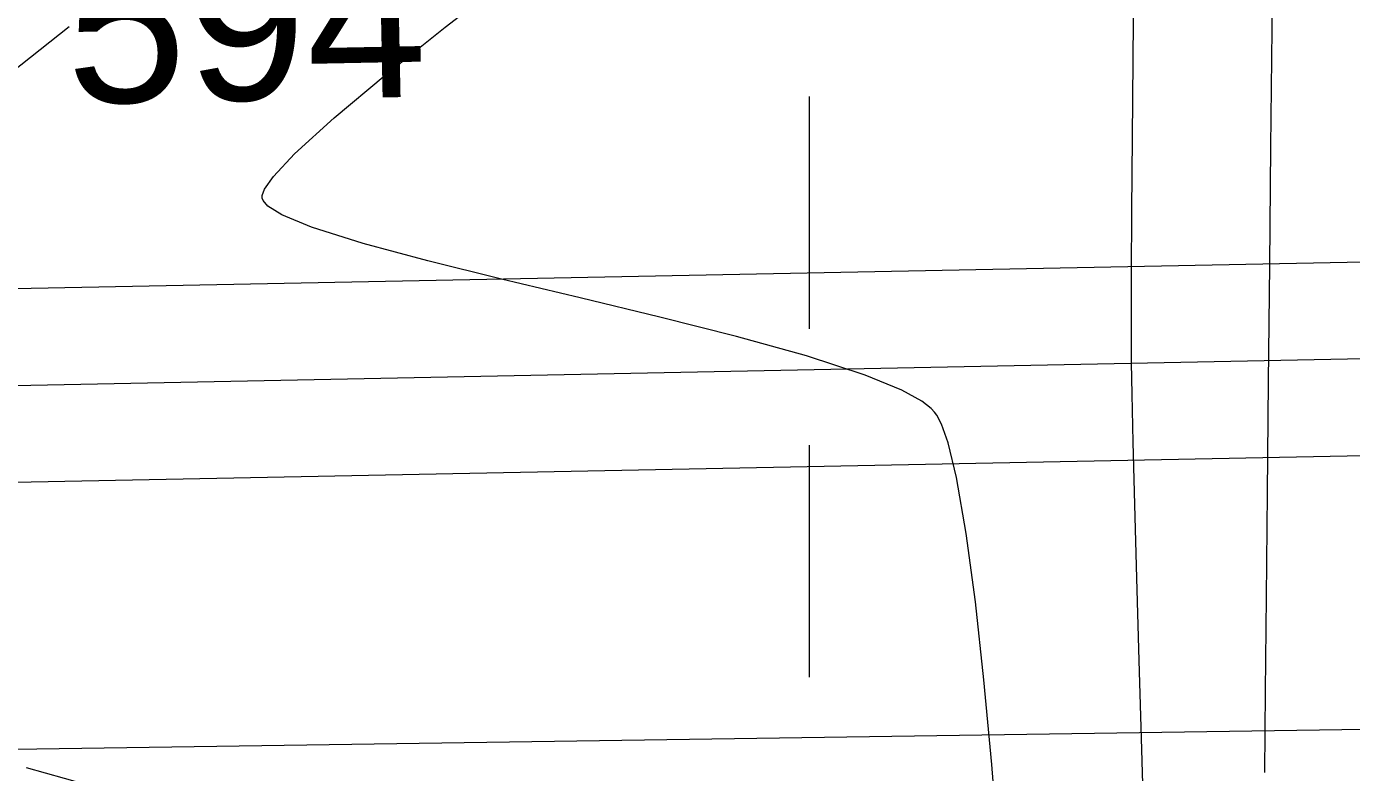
# Model space of a CAD drawing. Extents: x 2140663 to 2528301, y 336313 to 7007653.
# Drawn here: x 2527812.78 to 2527847.02, y 7007406.48 to 7007425.75 of the extents above; entities that cross this region are included whole.
import ezdxf

# ---------------------------------------------------------------- set-up
doc = ezdxf.new("R2010")
doc.units = 0
doc.header["$MEASUREMENT"] = 0
doc.linetypes.add('HIDDEN', pattern=[0.375, 0.25, -0.125])
for name, color, linetype in [('1 EXISTING CONTOURS', 43, 'Continuous'), ('GRID', 254, 'HIDDEN'), ('xdrc002GR$0$C-DETN-PONDSRF-FLT', 7, 'Continuous'), ('xdrc002GR$0$c-pond-cont-n', 5, 'Continuous')]:
    doc.layers.add(name, color=color, linetype=linetype)
doc.styles.get("Standard").update_dxf_attribs({"font": 'ARIAL.TTF'})

msp = doc.modelspace()

# ---------------------------------------------------------------- linework, layer by layer
at = {"layer": '1 EXISTING CONTOURS', "color": 43, "lineweight": 0}
for points, elevation in [([(2527844.989627774, 7007428.626136017), (2527844.958199921, 7007425.679985283)], 602), ([(2527823.596947215, 7007425.734465362), (2527825.303806031, 7007427.053107531)], 601), ([(2527841.384884107, 7007426.944826881), (2527841.36473186, 7007424.888913062)], 601), ([(2527844.958199921, 7007425.679985283), (2527844.926311357, 7007422.644200384)], 602), ([(2527841.36473186, 7007424.888913062), (2527841.347182482, 7007422.877755906)], 601), ([(2527841.347182482, 7007422.877755906), (2527841.333233025, 7007421.000510377)], 601), ([(2527819.154419074, 7007421.883482661), (2527819.703048988, 7007422.468285413)], 601), ([(2527844.926311357, 7007422.644200384), (2527844.894759828, 7007419.589091198)], 602), ([(2527818.865304541, 7007421.323855993), (2527818.8645887, 7007421.387912905)], 601), ([(2527818.890896809, 7007421.255555362), (2527818.865304541, 7007421.323855993)], 601), ([(2527819.374100303, 7007420.890918056), (2527819.01558513, 7007421.114204989)], 601), ([(2527841.333233025, 7007421.000510377), (2527841.323880538, 7007419.346331441)], 601), ([(2527821.478071592, 7007420.150247064), (2527820.137846625, 7007420.573892866)], 601), ([(2527825.054897565, 7007419.23110239), (2527823.151190693, 7007419.700951879)], 601), ([(2527841.323880538, 7007419.346331441), (2527841.32012207, 7007418.004374065)], 601), ([(2527844.894759828, 7007419.589091198), (2527844.864343079, 7007416.584967603)], 602), ([(2527841.32012207, 7007418.004374065), (2527841.322954671, 7007417.06379321)], 601), ([(2527832.929475526, 7007417.248063021), (2527831.126481189, 7007417.749178913)], 601), ([(2527841.322954671, 7007417.06379321), (2527841.336627574, 7007416.256673627)], 601), ([(2527844.864343079, 7007416.584967603), (2527844.835858857, 7007413.702139474)], 602), ([(2527835.915618941, 7007416.075164008), (2527835.398136478, 7007416.361879486)], 601), ([(2527841.336627574, 7007416.256673627), (2527841.365741747, 7007415.016636346)], 601), ([(2527836.243568853, 7007415.794622277), (2527836.156675472, 7007415.887382281)], 601), ([(2527836.590805988, 7007414.996972672), (2527836.420679433, 7007415.481914699)], 601), ([(2527837.060825535, 7007412.656338145), (2527836.807044224, 7007414.107973854)], 601), ([(2527844.835858857, 7007413.702139474), (2527844.810104908, 7007411.010916692)], 602), ([(2527841.460887367, 7007411.508064547), (2527841.522215544, 7007409.374657949)], 601), ([(2527837.516049583, 7007408.878106385), (2527837.296922376, 7007410.890271478)], 601), ([(2527837.71892199, 7007406.688175398), (2527837.516049583, 7007408.878106385)], 601)]:
    msp.add_lwpolyline(points, dxfattribs=dict(at, elevation=elevation))
at = {"layer": '1 EXISTING CONTOURS', "color": 43, "lineweight": 0, "extrusion": (-0.6208537840996023, 0.7839263860651742, 0), "elevation": 3923903.136726549}
msp.add_lwpolyline([(-6332203.279812098, 602.0000000000007), (-6332206.792328205, 602.0000000000007)], dxfattribs=at)
at = {"layer": '1 EXISTING CONTOURS', "color": 43, "lineweight": 0, "extrusion": (0.6225558929913901, -0.7825753382912682, 0), "elevation": -3910127.087977988}
msp.add_lwpolyline([(6340724.609686274, 601.0000000000007), (6340726.592212549, 601.0000000000007)], dxfattribs=at)
at = {"layer": '1 EXISTING CONTOURS', "color": 43, "lineweight": 0, "extrusion": (-0.6408417483263015, 0.7676730121621376, 0), "elevation": 3759476.774514389}
msp.add_lwpolyline([(-6431189.209113808, 601.0000000000007), (-6431190.931849814, 601.0000000000007)], dxfattribs=at)
at = {"layer": '1 EXISTING CONTOURS', "color": 43, "lineweight": 0, "extrusion": (0.6729672200949874, -0.7396723062800343, 0), "elevation": -3482056.53973299}
msp.add_lwpolyline([(6585523.848127545, 601.0000000000007), (6585525.227013997, 601.0000000000007)], dxfattribs=at)
at = {"layer": '1 EXISTING CONTOURS', "color": 43, "lineweight": 0, "extrusion": (0.8205045798137526, -0.5716399518094037, 0), "elevation": -1931635.114640412}
msp.add_lwpolyline([(7194623.763924776, 601), (7194624.167699644, 601)], dxfattribs=at)
at = {"layer": '1 EXISTING CONTOURS', "color": 43, "lineweight": 0, "extrusion": (0.9411079501577798, -0.3381062350058367, 0), "elevation": 9697.56745663099}
msp.add_lwpolyline([(7449411.297353314, 601.0000000000007), (7449411.471903563, 601.0000000000007)], dxfattribs=at)
at = {"layer": '1 EXISTING CONTOURS', "color": 43, "lineweight": 0, "extrusion": (0.749923648109576, 0.6615243926009267, 0), "elevation": 6531251.254201723}
msp.add_lwpolyline([(3582816.866914649, 601.0000000000007), (3582817.055401003, 601.0000000000007)], dxfattribs=at)
at = {"layer": '1 EXISTING CONTOURS', "color": 43, "lineweight": 0, "extrusion": (-0.3833760366249496, -0.9235923421844431, 0), "elevation": -7441105.646261541}
msp.add_lwpolyline([(-351801.8048484107, 601.0000000000007), (-351802.6317785261, 601.0000000000007)], dxfattribs=at)
at = {"layer": '1 EXISTING CONTOURS', "color": 43, "lineweight": 0, "extrusion": (-0.2593491044009497, -0.9657836414261868, 0), "elevation": -7423239.986132199}
msp.add_lwpolyline([(623962.2242349251, 601), (623960.4918395628, 601)], dxfattribs=at)
at = {"layer": '1 EXISTING CONTOURS', "color": 43, "lineweight": 0, "extrusion": (-0.2323008464487473, -0.9726439825235108, 0), "elevation": -7402940.048078321}
msp.add_lwpolyline([(830846.4988507647, 601), (830844.4097119654, 601)], dxfattribs=at)
at = {"layer": '1 EXISTING CONTOURS', "color": 43, "lineweight": 0, "extrusion": (0.2341597701282954, 0.9721981290115014, 0), "elevation": 7404514.803450004}
msp.add_lwpolyline([(-816695.318441997, 601), (-816693.2016272577, 601)], dxfattribs=at)
at = {"layer": '1 EXISTING CONTOURS', "color": 43, "lineweight": 0, "extrusion": (-0.2450829609908403, -0.9695021104835009, 0), "elevation": -7413234.634231324}
msp.add_lwpolyline([(733338.9212008605, 601.0000000000007), (733336.8772321141, 601.0000000000007)], dxfattribs=at)
at = {"layer": '1 EXISTING CONTOURS', "color": 43, "lineweight": 0, "extrusion": (-0.3099494810474016, -0.9507530274463746, 0), "elevation": -7445823.667841337}
msp.add_lwpolyline([(231401.0719469958, 601.0000000000007), (231399.4710577498, 601.0000000000007)], dxfattribs=at)
at = {"layer": '1 EXISTING CONTOURS', "color": 43, "lineweight": 0, "extrusion": (-0.3809234161150971, -0.9246065925869253, 0), "elevation": -7442015.060430072}
msp.add_lwpolyline([(-332035.7046163762, 601), (-332036.7284146734, 601)], dxfattribs=at)
at = {"layer": '1 EXISTING CONTOURS', "color": 43, "lineweight": 0, "extrusion": (-0.6145385319454244, -0.7888868060465727, 0), "elevation": -7081510.658758929}
msp.add_lwpolyline([(-2312150.480314194, 601.0000000000007), (-2312150.785879617, 601.0000000000007)], dxfattribs=at)
at = {"layer": '1 EXISTING CONTOURS', "color": 43, "lineweight": 0, "extrusion": (0.8151580456640476, 0.579238604194481, 0), "elevation": 6119551.795953705}
msp.add_lwpolyline([(4247930.923664996, 601.0000000000007), (4247931.026942633, 601.0000000000007)], dxfattribs=at)
at = {"layer": '1 EXISTING CONTOURS', "color": 43, "lineweight": 0, "extrusion": (0.8896617805922921, 0.4566201004701309, 0), "elevation": 5448646.212455552}
msp.add_lwpolyline([(5079968.814607527, 601), (5079969.071469162, 601)], dxfattribs=at)
at = {"layer": '1 EXISTING CONTOURS', "color": 43, "lineweight": 0, "extrusion": (0.9716687877034578, 0.2363467093125965, 0), "elevation": 4112399.391023127}
msp.add_lwpolyline([(6211439.660206901, 601.0000000000007), (6211440.575126499, 601.0000000000007)], dxfattribs=at)
at = {"layer": '1 EXISTING CONTOURS', "color": 43, "lineweight": 0, "extrusion": (0.9996546283904101, 0.0262797248393391, 0), "elevation": 2711121.25957273}
msp.add_lwpolyline([(6938563.878903796, 601.0000000000007), (6938562.272958136, 601.0000000000007)], dxfattribs=at)
at = {"layer": '1 EXISTING CONTOURS', "color": 43, "lineweight": 0, "extrusion": (0.999613316603858, 0.02780678457203186, 0), "elevation": 2721717.56877869}
msp.add_lwpolyline([(6934412.619366298, 601.0000000000007), (6934410.715449298, 601.0000000000007)], dxfattribs=at)
at = {"layer": '1 EXISTING CONTOURS', "color": 43, "lineweight": 0, "extrusion": (0.991182161746318, 0.132506310173878, 0), "elevation": 3434073.397448614}
msp.add_lwpolyline([(6610666.281528883, 601), (6610668.063306981, 601)], dxfattribs=at)
at = {"layer": '1 EXISTING CONTOURS', "color": 43, "lineweight": 0, "extrusion": (0.9999581497941274, -0.009148697191693355, 0), "elevation": 2463630.337842576}
msp.add_lwpolyline([(7030244.236038493, 602), (7030241.806629261, 602)], dxfattribs=at)
at = {"layer": '1 EXISTING CONTOURS', "color": 43, "lineweight": 0, "extrusion": (0.9995699076189343, 0.0293257528918767, 0), "elevation": 2732251.872569737}
msp.add_lwpolyline([(6930264.685444584, 601.0000000000007), (6930262.388388185, 601.0000000000007)], dxfattribs=at)
at = {"layer": '1 EXISTING CONTOURS', "color": 43, "lineweight": 0, "extrusion": (0.9999635725027224, -0.008535435993136808, 0), "elevation": 2467941.417393769}
msp.add_lwpolyline([(7028729.576639628, 602.0000000000007), (7028727.479480774, 602.0000000000007)], dxfattribs=at)
at = {"layer": '1 EXISTING CONTOURS', "color": 43, "lineweight": 0, "extrusion": (0.9995588946640773, 0.02969875583131394, 0), "elevation": 2734837.817002572}
msp.add_lwpolyline([(6929242.32378702, 601), (6929239.931565455, 601)], dxfattribs=at)
at = {"layer": '1 EXISTING CONTOURS', "color": 43, "lineweight": 0, "extrusion": (0.9966976359134031, 0.08120235565938756, 0), "elevation": 3088507.808565469}
msp.add_lwpolyline([(6778996.99550422, 601.0000000000007), (6778999.302487072, 601.0000000000007)], dxfattribs=at)
at = {"layer": '1 EXISTING CONTOURS', "color": 43, "lineweight": 0, "extrusion": (-0.2699366229229441, -0.9628780917670505, 0), "elevation": -7429627.542346777}
msp.add_lwpolyline([(542422.9315026083, 602.0000000000007), (542419.8677953093, 602.0000000000007)], dxfattribs=at)
at = {"layer": 'GRID', "color": 253, "linetype": 'HIDDEN', "lineweight": 0, "ltscale": 24}
msp.add_line((2527833.011762789, 7006031.94285864), (2527833.011762789, 7007624.562990395), dxfattribs=at)
at = {"layer": 'xdrc002GR$0$C-DETN-PONDSRF-FLT', "lineweight": 0}
for points in [[(2527878.404955037, 7007439.311185082, 593.5), (2527878.591249084, 7007429.890609457, 593.5476332221929), (2527878.484244171, 7007428.209369188, 593.5576332221929), (2527878.123678047, 7007426.671007462, 593.5676332221929), (2527877.512899943, 7007425.213778982, 593.5776332221928), (2527876.668836682, 7007423.878068708, 593.5876332221928), (2527875.614880238, 7007422.700893888, 593.5976332221928), (2527874.380239477, 7007421.714878209, 593.6076332221928), (2527872.999130661, 7007420.947347648, 593.6176332221928), (2527871.509829195, 7007420.41957319, 593.6276332221928), (2527869.894289348, 7007420.135760265, 593.6376332221929), (2527869.238751064, 7007420.099556943, 593.6418810018062), (2527472.917048349, 7007412.262204312, 595.6235770678022), (2527470.618590069, 7007412.024376136, 595.6335770678022), (2527468.290628687, 7007411.380663644, 595.6435770678022), (2527466.101714739, 7007410.359671135, 595.6535770678022), (2527464.112510775, 7007408.989693924, 595.6635770678022), (2527462.37814467, 7007407.308698925, 595.6735770678023), (2527460.946681844, 7007405.363272456, 595.6835770678023), (2527459.857793196, 7007403.207329165, 595.6935770678023), (2527459.141655678, 7007400.900617861, 595.7035770678023), (2527458.826183722, 7007398.56675085, 595.7135770678022), (2527458.809899167, 7007397.52465827, 595.7178248474175), (2527458.990332815, 7007388.400433063, 595.7632336312455)], [(2527880.904466356, 7007439.360613493, 593), (2527881.092821113, 7007429.835831252, 593.0476332221929), (2527880.965932309, 7007427.84217919, 593.0576332221929), (2527880.510062607, 7007425.897203066, 593.0676332221929), (2527879.737845768, 7007424.054805046, 593.0776332221928), (2527878.670682653, 7007422.366044496, 593.0876332221928), (2527877.338148126, 7007420.877722943, 593.0976332221928), (2527875.777171432, 7007419.631087042, 593.1076332221928), (2527874.031012755, 7007418.660685483, 593.1176332221928), (2527872.148064329, 7007417.993411525, 593.1276332221928), (2527870.180509315, 7007417.64775769, 593.1376332221929), (2527869.33242315, 7007417.600920553, 593.1418810018062), (2527473.070683376, 7007409.764753703, 595.1235770678022), (2527471.083606528, 7007409.559145072, 595.1335770678022), (2527469.15817382, 7007409.026737147, 595.1435770678022), (2527467.347745804, 7007408.182284836, 595.1535770678022), (2527465.702495842, 7007407.049190897, 595.1635770678022), (2527464.26801963, 7007405.658857374, 595.1735770678023), (2527463.084071577, 7007404.049815324, 595.1835770678023), (2527462.183463072, 7007402.266656994, 595.1935770678023), (2527461.591153162, 7007400.358800007, 595.2035770678023), (2527461.323556848, 7007398.37911783, 595.2135770678022), (2527461.310285414, 7007397.529843004, 595.2178248474175), (2527461.489844134, 7007388.449861472, 595.2632336312455)], [(2527869.426095236, 7007415.102284163, 593.6418810018062), (2527473.224318404, 7007407.267303094, 595.6235770678022), (2527471.548622988, 7007407.093914007, 595.6335770678022), (2527470.025718953, 7007406.67281065, 595.6435770678022), (2527468.59377687, 7007406.004898537, 595.6535770678022), (2527467.292480909, 7007405.108687871, 595.6635770678022), (2527466.157894589, 7007404.009015822, 595.6735770678023), (2527465.221461311, 7007402.736358193, 595.6835770678023), (2527464.509132949, 7007401.325984823, 595.6935770678023), (2527464.040650645, 7007399.816982153, 595.7035770678023), (2527463.820929974, 7007398.19148481, 595.7135770678022), (2527463.810671662, 7007397.535027739, 595.7178248474175), (2527463.989355452, 7007388.499289882, 595.7632336312455)]]:
    msp.add_polyline3d(points, dxfattribs=at)
at = {"layer": 'xdrc002GR$0$c-pond-cont-n', "lineweight": 0, "elevation": 594}
msp.add_lwpolyline([(2527872.356839479, 7007407.968501285), (2527800.818410437, 7007406.906504329, -0.4227359222708438), (2527797.774180939, 7007409.948668005), (2527797.798545845, 7007411.668606308, 0.4168393935708491), (2527795.809163217, 7007413.69690864), (2527697.742169249, 7007414.207683901), (2527795.669471269, 7007418.595921431, 0.4069075487873042), (2527797.57954782, 7007420.633459138), (2527797.54443296, 7007422.409158304, -0.4142135623912387), (2527800.484532449, 7007425.46788598), (2527811.209825785, 7007425.679981124)], format="xyb", dxfattribs=at)

# ---------------------------------------------------------------- texts
at = {"layer": 'xdrc002GR$0$c-pond-cont-n', "lineweight": 0, "insert": (2527818.446506174, 7007425.823088143, 594), "char_height": 4, "attachment_point": 5, "rotation": 1.1328895594414894}
msp.add_mtext('{594}', dxfattribs=at)

doc.saveas('drawing.dxf')
